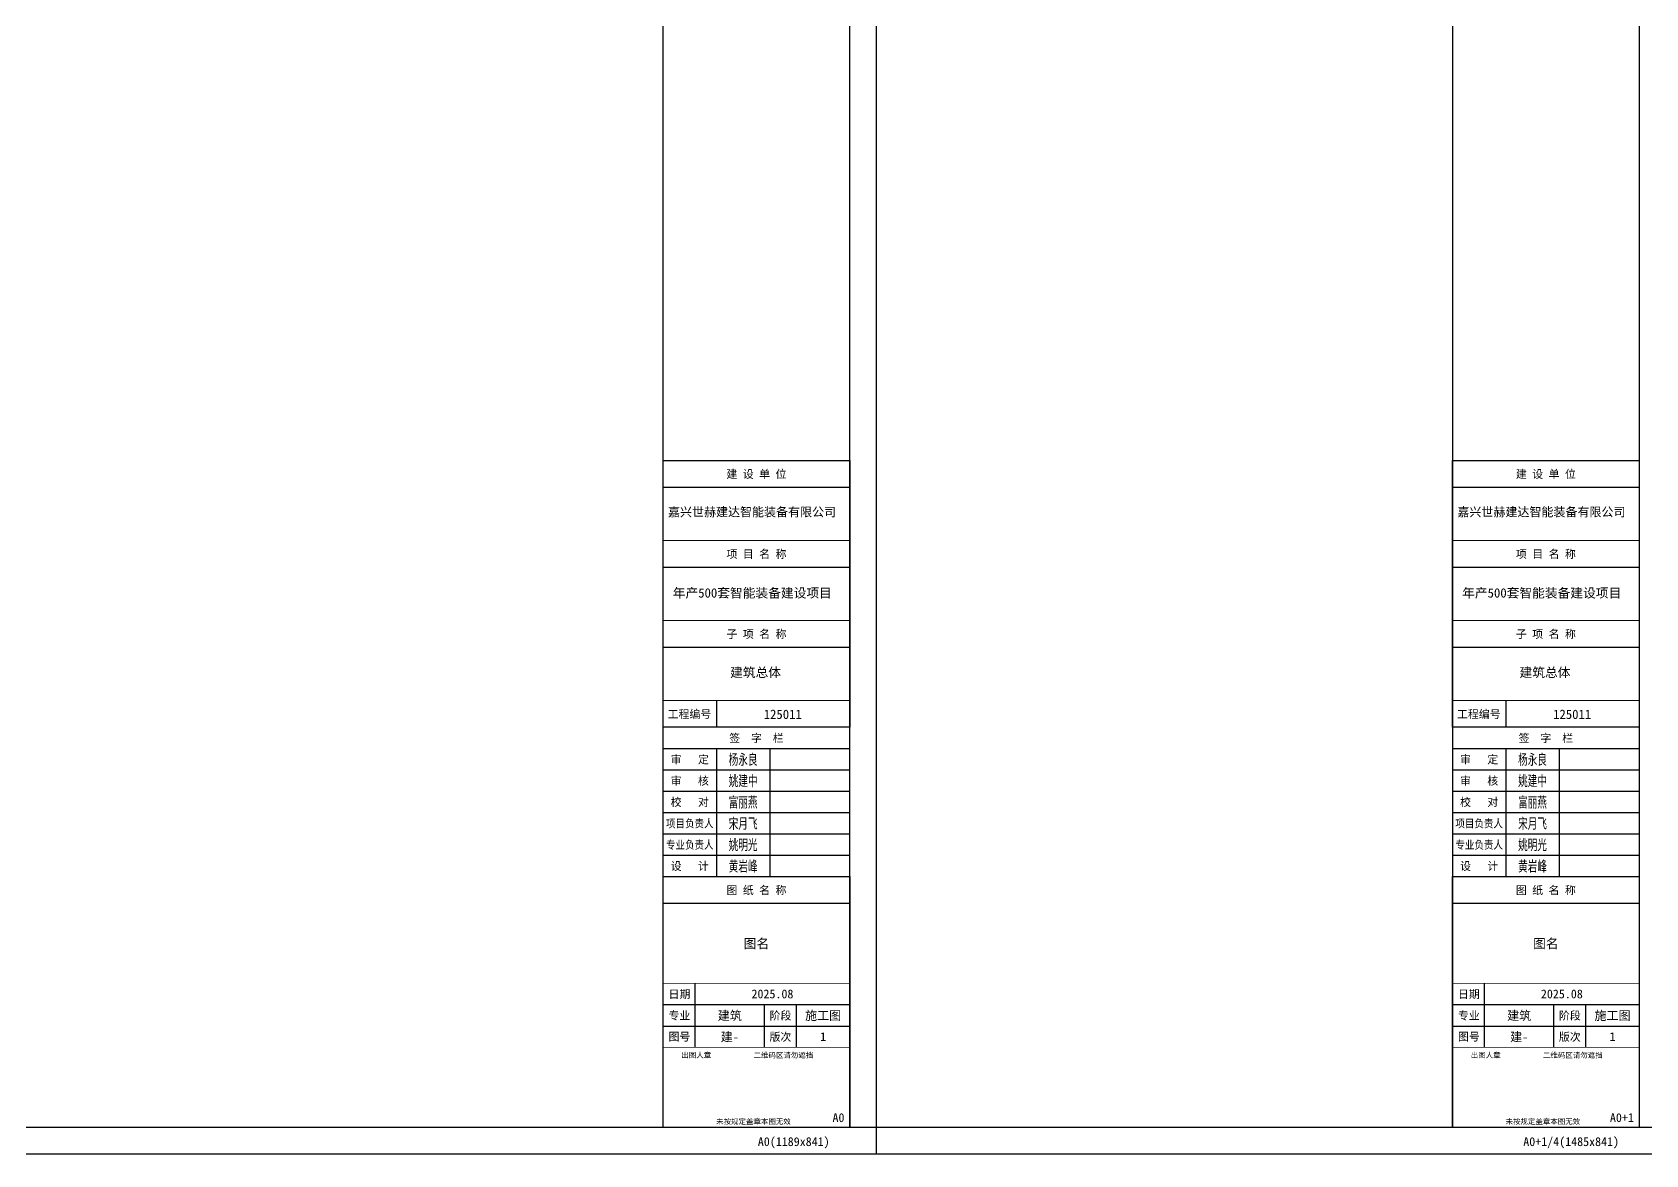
# Model space of a CAD drawing. Extents: x -954573 to 446329, y 489853 to 1226784.
# Drawn here: x -766242 to -705742, y 1140084 to 1182159 of the extents above; entities that cross this region are included whole.
import ezdxf
from ezdxf.enums import TextEntityAlignment as Align

# ---------------------------------------------------------------- set-up
doc = ezdxf.new("R2010")
doc.units = 0
doc.header["$LTSCALE"] = 10
doc.header["$MEASUREMENT"] = 0
doc.layers.get('Defpoints').update_dxf_attribs({"color": 210})
doc.layers.add('0-cxFrame', color=155, linetype='Continuous')
doc.layers.add('qianming', color=155, linetype='Continuous')
doc.layers.add('0-cxText', color=131, linetype='Continuous', lineweight=25)
doc.styles.add('BZHZ', font='bzxw', dxfattribs={"width": 0.8, "bigfont": 'bzhz'})
doc.styles.add('cx_biaoti', font='')
doc.styles.add('cx_tuming', font='simhei.ttf')
doc.styles.add('cx_tuqian1', font='')
doc.styles.add('黑体', font='', dxfattribs={"height": 12})
doc.styles.get('cx_biaoti').set_extended_font_data('SimSun')
doc.styles.get('cx_tuqian1').set_extended_font_data('SimSun')
doc.styles.get('黑体').set_extended_font_data('SimHei')

# ---------------------------------------------------------------- blocks, each defined once
blk = doc.blocks.new('zjcx_lan_qianzi(Dragon)')
for p, q in [((-7000, 4800), (0, 4800)), ((-5000, 4800), (-5000, 0)), ((-3000, 4800), (-3000, 0)), ((-7000, 4000), (0, 4000)), ((-7000, 3200), (0, 3200)), ((-7000, 2400), (0, 2400)), ((-7000, 1600), (0, 1600)), ((-7000, 800), (0, 800))]:
    blk.add_line(p, q)
at = {"const_width": 30}
blk.add_lwpolyline([(-7000, 5600), (0, 5600)], dxfattribs=at)
blk.add_lwpolyline([(-7000, 5600), (0, 5600), (0, 0), (-7000, 0)], close=True, dxfattribs=at)
at = {"style": 'cx_biaoti'}
for s, p in [('签  字  栏', (-3500, 5200)), ('审   定', (-6000, 4400)), ('审   核', (-6000, 3600)), ('校   对', (-6000, 2800)), ('设   计', (-6000, 400))]:
    blk.add_text(s, height=300, dxfattribs=at).set_placement(p, align=Align.MIDDLE)
at = {"style": 'cx_biaoti', "width": 0.85}
for s, p in [('项目负责人', (-6000, 2000)), ('专业负责人', (-6000, 1200))]:
    blk.add_text(s, height=300, dxfattribs=at).set_placement(p, align=Align.MIDDLE)
blk = doc.blocks.new('T-签字(Dragon)')
at = {"layer": '0-cxFrame'}
blk.add_blockref('zjcx_lan_qianzi(Dragon)', (0, 0), dxfattribs=at)
at = {"layer": 'qianming', "style": 'BZHZ', "width": 0.8}
for s, p in [('杨永良', (-4000, 4400)), ('姚建中', (-4000, 3600)), ('富丽燕', (-4000, 2800)), ('宋月飞', (-4000, 2000)), ('姚明光', (-4000, 1200)), ('黄岩峰', (-4000, 400))]:
    blk.add_text(s, height=450, dxfattribs=at).set_placement(p, align=Align.MIDDLE)
blk = doc.blocks.new('zjcx_lan_tuming(Dragon)')
for p, q in [((-7000, 8400), (0, 8400)), ((-5800, 3000), (-5800, 5400)), ((-7000, 4600), (0, 4600)), ((-3200, 3000), (-3200, 4600)), ((-2000, 3000), (-2000, 4600)), ((-7000, 3800), (0, 3800))]:
    blk.add_line(p, q)
at = {"const_width": 30}
for points in [[(-7000, 9400), (0, 9400)], [(-7000, 5400), (0, 5400)], [(-7000, 3000), (0, 3000)], [(-7000, 0), (0, 0)]]:
    blk.add_lwpolyline(points, dxfattribs=at)
blk.add_lwpolyline([(-7000, 9400), (0, 9400), (0, 0), (-7000, 0)], close=True)
at = {"style": 'cx_biaoti'}
for s, p in [('图 纸 名 称', (-3500, 8900)), ('日期', (-6388, 5000)), ('专业', (-6388, 4200)), ('阶段', (-2600, 4200)), ('图号', (-6388, 3400)), ('版次', (-2600, 3400))]:
    blk.add_text(s, height=300, dxfattribs=at).set_placement(p, align=Align.MIDDLE)
for s, p in [('出图人章', (-6316, 2607)), ('二维码区请勿遮挡', (-3609, 2607)), ('未按规定盖章本图无效', (-5013, 120))]:
    blk.add_text(s, height=200, dxfattribs=at).set_placement(p)
blk = doc.blocks.new('T-图签(Dragon)')
blk.add_blockref('zjcx_lan_tuming(Dragon)', (0, 0))
at = {"color": 3, "style": 'cx_biaoti'}
for s, p in [('2025.08', (-2900, 5000)), ('建筑', (-4500, 4200)), ('施工图', (-1000, 4200))]:
    blk.add_text(s, height=330, dxfattribs=at).set_placement(p, align=Align.MIDDLE)
blk = doc.blocks.new('zjcx_lan_xiangmu(Dragon)')
for p, q in [((-7000, 9000), (0, 9000)), ((-7000, 6000), (0, 6000)), ((-7000, 3000), (0, 3000)), ((-5000, 1000), (-5000, 0))]:
    blk.add_line(p, q)
at = {"const_width": 30}
for points in [[(-7000, 10000), (0, 10000)], [(-7000, 7000), (0, 7000)], [(-7000, 7000), (0, 7000)], [(-7000, 4000), (0, 4000)], [(-7000, 4000), (0, 4000)], [(-7000, 1000), (0, 1000)], [(-7000, 0), (0, 0)]]:
    blk.add_lwpolyline(points, dxfattribs=at)
blk.add_lwpolyline([(-7000, 10000), (0, 10000), (0, 0), (-7000, 0)], close=True)
at = {"style": 'cx_biaoti'}
for s, p in [('建 设 单 位', (-3500, 9500)), ('项 目 名 称', (-3500, 6500)), ('子 项 名 称', (-3500, 3500)), ('工程编号', (-6013, 500))]:
    blk.add_text(s, height=300, dxfattribs=at).set_placement(p, align=Align.MIDDLE)
blk = doc.blocks.new('T-项目(Dragon)')
blk.add_blockref('zjcx_lan_xiangmu(Dragon)', (0, 0))
at = {"color": 3, "style": 'cx_tuming'}
for s, height, p in [('嘉兴世赫建达智能装备有限公司', 330, (-6816, 7901)), ('年产500套智能装备建设项目 ', 350, (-6638, 4859)), ('建筑总体', 350, (-4488, 1879)), ('125011', 350, (-3228, 309))]:
    blk.add_text(s, height=height, dxfattribs=at).set_placement(p)
blk = doc.blocks.new('zjcx_T0(Dragon)')
at = {"layer": '0-cxFrame', "const_width": 50}
blk.add_lwpolyline([(0, 82100), (-7000, 82100), (-7000, 0), (0, 0)], close=True, dxfattribs=at)
at = {"layer": '0-cxFrame'}
for name, p in [('T-项目(Dragon)', (0, 15000)), ('T-签字(Dragon)', (0, 9400)), ('T-图签(Dragon)', (0, 0))]:
    blk.add_blockref(name, p, dxfattribs=at)
blk = doc.blocks.new('TK22.A0 L(Dragon)')
at = {"layer": '0-cxFrame', "color": 7, "const_width": 0.5}
blk.add_lwpolyline([(0, 0), (-1189, 0), (-1189, 841), (0, 841)], close=True, dxfattribs=at)
at = {"layer": '0-cxFrame', "const_width": 0.5}
for points in [[(-80, 10), (-1169, 10), (-1169, 831), (-80, 831)], [(-10, 10), (-80, 10), (-80, 831), (-10, 831)]]:
    blk.add_lwpolyline(points, close=True, dxfattribs=at)
at = {"layer": '0-cxFrame', "xscale": 0.01, "yscale": 0.01, "zscale": 0.01}
blk.add_blockref('zjcx_T0(Dragon)', (-10, 10), dxfattribs=at)
at = {"style": '黑体', "flags": 4}
blk.add_attdef('图幅', text='', height=3.3, dxfattribs=at).set_placement((-40, 3), align=Align.RIGHT)
at = {"layer": '0-cxFrame', "style": '黑体'}
blk.add_text('(1189x841)', height=3.3, dxfattribs=at).set_placement((-40, 3))
at = {"layer": '0-cxText', "flags": 4}
for tag, height, style, p in [('建设单位', 3.5, 'cx_tuming', (-45, 240)), ('项目名称', 3.5, 'cx_tuming', (-45, 210)), ('子项名称', 3.5, 'cx_tuming', (-45, 180)), ('工程编号', 3.3, 'cx_tuqian1', (-35, 165)), ('图名1', 3.5, 'cx_tuming', (-45, 87)), ('图名2', 3.5, 'cx_tuming', (-45, 79)), ('图名3', 3.5, 'cx_tuming', (-45, 71)), ('出图日期', 3.3, 'cx_tuqian1', (-39, 60)), ('专业', 3.3, 'cx_tuqian1', (-55, 52)), ('图号', 3.3, 'cx_tuqian1', (-55, 44)), ('版次', 3.3, 'cx_tuqian1', (-20, 44))]:
    blk.add_attdef(tag, text='', height=height, dxfattribs=dict(at, style=style)).set_placement(p, align=Align.MIDDLE)
at = {"layer": 'Defpoints', "color": 6, "flags": 4}
for tag, height, style, p in [('tufu', 3.3, '黑体', (-12, 12)), ('dwfname', 4, 'cx_tuqian1', (-80, 3))]:
    blk.add_attdef(tag, text='', height=height, dxfattribs=dict(at, style=style)).set_placement(p, align=Align.RIGHT)
blk = doc.blocks.new('TK22.A0+1 L(Dragon)')
at = {"layer": '0-cxFrame', "color": 7, "const_width": 0.5}
blk.add_lwpolyline([(0, 0), (-1485, 0), (-1485, 841), (0, 841)], close=True, dxfattribs=at)
at = {"layer": '0-cxFrame', "const_width": 0.5}
for points in [[(-80, 10), (-1465, 10), (-1465, 831), (-80, 831)], [(-10, 10), (-80, 10), (-80, 831), (-10, 831)]]:
    blk.add_lwpolyline(points, close=True, dxfattribs=at)
at = {"layer": '0-cxFrame', "xscale": 0.01, "yscale": 0.01, "zscale": 0.01}
blk.add_blockref('zjcx_T0(Dragon)', (-10, 10), dxfattribs=at)
at = {"style": '黑体', "flags": 4}
blk.add_attdef('图幅', text='', height=3.3, dxfattribs=at).set_placement((-40, 3), align=Align.RIGHT)
at = {"layer": '0-cxFrame', "style": '黑体'}
blk.add_text('(1485x841)', height=3.3, dxfattribs=at).set_placement((-40, 3))
at = {"layer": '0-cxText', "flags": 4}
for tag, height, style, p in [('建设单位', 3.5, 'cx_tuming', (-45, 240)), ('项目名称', 3.5, 'cx_tuming', (-45, 210)), ('子项名称', 3.5, 'cx_tuming', (-45, 180)), ('工程编号', 3.3, 'cx_tuqian1', (-35, 165)), ('图名1', 3.5, 'cx_tuming', (-45, 87)), ('图名2', 3.5, 'cx_tuming', (-45, 79)), ('图名3', 3.5, 'cx_tuming', (-45, 71)), ('出图日期', 3.3, 'cx_tuqian1', (-39, 60)), ('专业', 3.3, 'cx_tuqian1', (-55, 52)), ('图号', 3.3, 'cx_tuqian1', (-55, 44)), ('版次', 3.3, 'cx_tuqian1', (-20, 44))]:
    blk.add_attdef(tag, text='', height=height, dxfattribs=dict(at, style=style)).set_placement(p, align=Align.MIDDLE)
at = {"layer": 'Defpoints', "color": 6, "flags": 4}
for tag, height, style, p in [('tufu', 3.3, '黑体', (-12, 12)), ('dwfname', 4, 'cx_tuqian1', (-80, 3))]:
    blk.add_attdef(tag, text='', height=height, dxfattribs=dict(at, style=style)).set_placement(p, align=Align.RIGHT)
blk = doc.blocks.new('TK22.A0+2 L(Dragon)')
at = {"layer": '0-cxFrame', "color": 7, "const_width": 0.5}
blk.add_lwpolyline([(0, 0), (-1783, 0), (-1783, 841), (0, 841)], close=True, dxfattribs=at)
at = {"layer": '0-cxFrame', "const_width": 0.5}
blk.add_lwpolyline([(-80, 10), (-1763, 10), (-1763, 831), (-80, 831)], close=True, dxfattribs=at)
at = {"style": '黑体', "flags": 4}
blk.add_attdef('图幅', text='', height=3.3, dxfattribs=at).set_placement((-40, 3), align=Align.RIGHT)
at = {"layer": '0-cxText', "flags": 4}
for tag, height, style, p in [('建设单位', 3.5, 'cx_tuming', (-45, 240)), ('项目名称', 3.5, 'cx_tuming', (-45, 210)), ('子项名称', 3.5, 'cx_tuming', (-45, 180)), ('工程编号', 3.3, 'cx_tuqian1', (-35, 165)), ('图名1', 3.5, 'cx_tuming', (-45, 87)), ('图名2', 3.5, 'cx_tuming', (-45, 79)), ('图名3', 3.5, 'cx_tuming', (-45, 71)), ('出图日期', 3.3, 'cx_tuqian1', (-39, 60)), ('专业', 3.3, 'cx_tuqian1', (-55, 52)), ('图号', 3.3, 'cx_tuqian1', (-55, 44)), ('版次', 3.3, 'cx_tuqian1', (-20, 44))]:
    blk.add_attdef(tag, text='', height=height, dxfattribs=dict(at, style=style)).set_placement(p, align=Align.MIDDLE)
at = {"layer": 'Defpoints', "color": 6, "flags": 4}
for tag, height, style, p in [('tufu', 3.3, '黑体', (-12, 12)), ('dwfname', 4, 'cx_tuqian1', (-80, 3))]:
    blk.add_attdef(tag, text='', height=height, dxfattribs=dict(at, style=style)).set_placement(p, align=Align.RIGHT)

msp = doc.modelspace()

# ---------------------------------------------------------------- block references
at = {"layer": '0-cxFrame'}
ref = msp.add_blockref('TK22.A0 L(Dragon)', (-734587.4, 1140108.9), dxfattribs=dict(at, xscale=100, yscale=100, zscale=100))
ref.add_attrib('图名2', '图名', dxfattribs={"layer": '0-cxText', "height": 350, "style": 'cx_tuming'}).set_placement((-739087.4, 1148008.9), align=Align.MIDDLE)
ref.add_attrib('图号', '建-', dxfattribs={"layer": '0-cxText', "height": 330, "style": 'cx_tuqian1'}).set_placement((-740087.4, 1144508.9), align=Align.MIDDLE)
ref.add_attrib('版次', '1', dxfattribs={"layer": '0-cxText', "height": 330, "style": 'cx_tuqian1'}).set_placement((-736587.4, 1144508.9), align=Align.MIDDLE)
ref.add_attrib('图幅', 'A0', dxfattribs={"layer": '0', "height": 330, "style": '黑体'}).set_placement((-738587.4, 1140408.9), align=Align.RIGHT)
ref.add_attrib('tufu', 'A0', dxfattribs={"layer": 'Defpoints', "color": 6, "height": 330, "style": '黑体'}).set_placement((-735787.4, 1141308.9), align=Align.RIGHT)
ref = msp.add_blockref('TK22.A0+1 L(Dragon)', (-704987.4, 1140108.9), dxfattribs=dict(at, xscale=100, yscale=100, zscale=100))
ref.add_attrib('图名2', '图名', dxfattribs={"layer": '0-cxText', "height": 350, "style": 'cx_tuming'}).set_placement((-709487.4, 1148008.9), align=Align.MIDDLE)
ref.add_attrib('图号', '建-', dxfattribs={"layer": '0-cxText', "height": 330, "style": 'cx_tuqian1'}).set_placement((-710487.4, 1144508.9), align=Align.MIDDLE)
ref.add_attrib('版次', '1', dxfattribs={"layer": '0-cxText', "height": 330, "style": 'cx_tuqian1'}).set_placement((-706987.4, 1144508.9), align=Align.MIDDLE)
ref.add_attrib('图幅', 'A0+1/4', dxfattribs={"layer": '0', "height": 330, "style": '黑体'}).set_placement((-708987.4, 1140408.9), align=Align.RIGHT)
ref.add_attrib('tufu', 'A0+1', dxfattribs={"layer": 'Defpoints', "color": 6, "height": 330, "style": '黑体'}).set_placement((-706187.4, 1141308.9), align=Align.RIGHT)
at = {"layer": '0-cxFrame', "xscale": 100, "yscale": 100, "zscale": 100}
msp.add_blockref('TK22.A0+2 L(Dragon)', (-675187.4, 1140108.9), dxfattribs=at)

doc.saveas('drawing.dxf')
